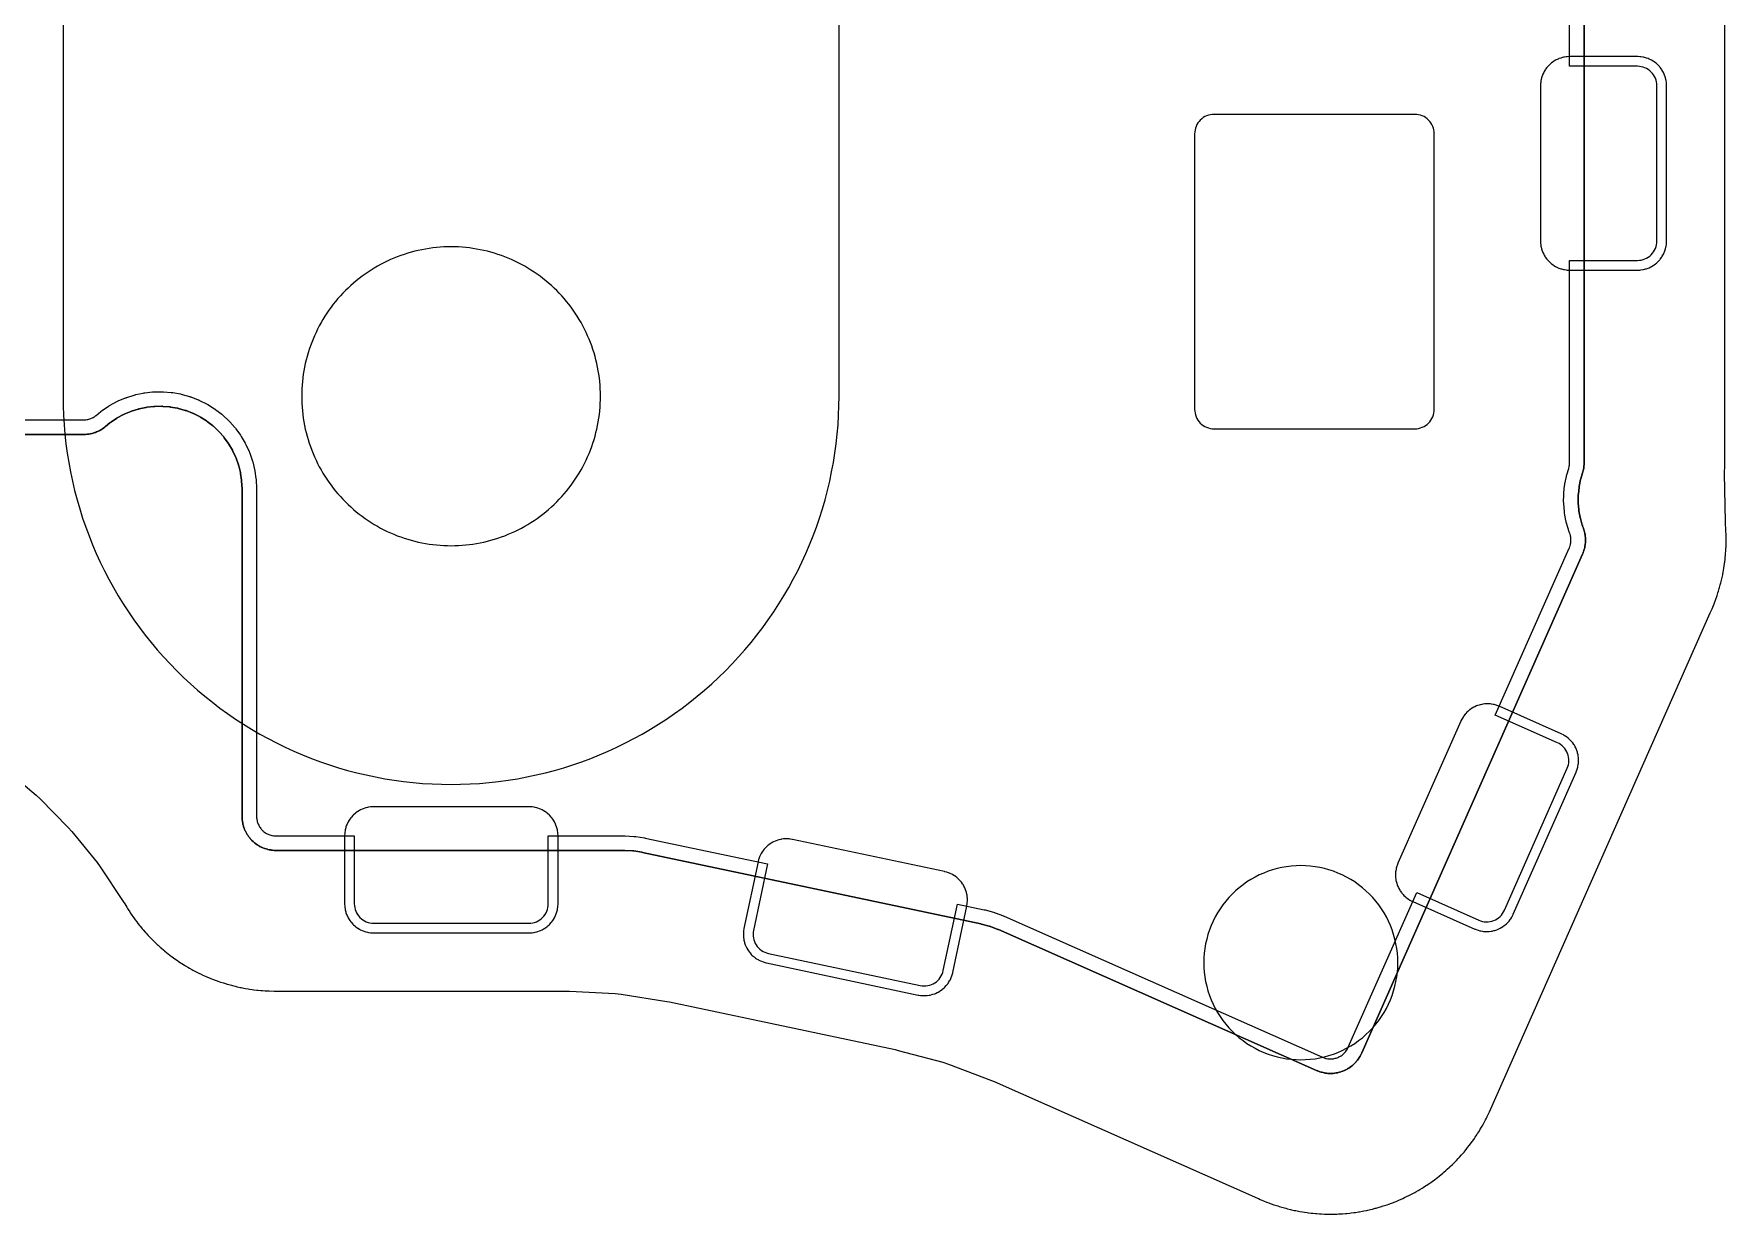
# Model space of a CAD drawing. Header units: millimetres. Extents: x 3 to 154, y -137 to -20.
# Drawn here: x 66.6 to 153.8, y -137.1 to -76.3 of the extents above; entities that cross this region are included whole.
import ezdxf

# ---------------------------------------------------------------- set-up
doc = ezdxf.new("R2010")
doc.units = ezdxf.units.MM
for name, color, linetype in [('BARE', 4, 'Continuous'), ('FEET', 7, 'Continuous'), ('FLOOR_POCKETS', 5, 'Continuous'), ('GASKET_POCKETS', 3, 'Continuous'), ('INNER_WALL', 2, 'Continuous'), ('MOUNT_ZONE', 3, 'Continuous'), ('MOUNTS', 2, 'Continuous'), ('OUTER_WALL', 1, 'Continuous'), ('PLATE', 4, 'Continuous')]:
    doc.layers.add(name, color=color, linetype=linetype)

msp = doc.modelspace()

# ---------------------------------------------------------------- linework, layer by layer
at = {"layer": 'BARE'}
for points in [[(146.488, -36.469), (146.488, -98.405), (146.487, -98.442), (146.487, -98.443), (146.486, -98.48), (146.484, -98.522), (146.478, -98.595), (146.478, -98.598), (146.469, -98.671), (146.466, -98.693), (146.453, -98.766), (146.452, -98.768), (146.436, -98.841), (146.426, -98.881), (146.416, -98.916), (146.416, -98.918), (146.406, -98.953), (146.316, -99.248), (146.313, -99.258), (146.306, -99.286), (146.304, -99.296), (146.233, -99.643), (146.231, -99.654), (146.227, -99.682), (146.225, -99.692), (146.188, -100.045), (146.187, -100.055), (146.185, -100.084), (146.185, -100.095), (146.181, -100.449), (146.181, -100.46), (146.182, -100.488), (146.183, -100.499), (146.213, -100.852), (146.214, -100.862), (146.218, -100.891), (146.22, -100.901), (146.283, -101.25), (146.285, -101.26), (146.292, -101.288), (146.294, -101.298), (146.391, -101.639), (146.394, -101.65), (146.403, -101.677), (146.406, -101.687), (146.433, -101.756), (146.446, -101.791), (146.447, -101.792), (146.459, -101.827), (146.472, -101.866), (146.493, -101.936), (146.494, -101.939), (146.512, -102.01), (146.517, -102.032), (146.531, -102.104), (146.532, -102.106), (146.543, -102.179), (146.546, -102.201), (146.553, -102.275), (146.553, -102.277), (146.557, -102.351), (146.557, -102.373), (146.557, -102.447), (146.557, -102.449), (146.554, -102.523), (146.552, -102.545), (146.545, -102.618), (146.545, -102.621), (146.534, -102.694), (146.53, -102.715), (146.516, -102.788), (146.515, -102.79), (146.498, -102.862), (146.492, -102.883), (146.47, -102.953), (146.47, -102.956), (146.445, -103.025), (146.43, -103.064), (146.416, -103.098), (146.416, -103.099), (146.401, -103.133), (135.023, -128.835), (135.007, -128.868), (135.007, -128.869), (134.991, -128.902), (134.972, -128.939), (134.938, -129.004), (134.936, -129.006), (134.899, -129.069), (134.887, -129.088), (134.846, -129.149), (134.845, -129.151), (134.801, -129.21), (134.787, -129.227), (134.741, -129.284), (134.739, -129.286), (134.69, -129.341), (134.674, -129.357), (134.622, -129.409), (134.621, -129.41), (134.566, -129.46), (134.549, -129.474), (134.493, -129.521), (134.491, -129.523), (134.431, -129.566), (134.413, -129.579), (134.352, -129.62), (134.35, -129.621), (134.287, -129.659), (134.268, -129.67), (134.203, -129.705), (134.201, -129.706), (134.134, -129.737), (134.114, -129.746), (134.046, -129.775), (134.044, -129.775), (133.975, -129.8), (133.954, -129.807), (133.883, -129.829), (133.881, -129.829), (133.809, -129.847), (133.788, -129.852), (133.716, -129.866), (133.714, -129.867), (133.641, -129.878), (133.619, -129.88), (133.546, -129.888), (133.543, -129.888), (133.47, -129.891), (133.448, -129.892), (133.374, -129.892), (133.372, -129.892), (133.298, -129.888), (133.276, -129.887), (133.203, -129.88), (133.2, -129.879), (133.127, -129.869), (133.106, -129.865), (133.034, -129.85), (133.031, -129.85), (132.96, -129.832), (132.939, -129.826), (132.868, -129.805), (132.866, -129.804), (132.796, -129.779), (132.758, -129.765), (132.724, -129.751), (132.723, -129.75), (132.689, -129.736), (116.304, -122.482), (116.292, -122.477), (116.278, -122.471), (116.275, -122.47), (115.882, -122.32), (115.871, -122.316), (115.841, -122.306), (115.83, -122.303), (115.427, -122.196), (115.414, -122.192), (115.399, -122.189), (115.397, -122.188), (97.953, -118.5), (97.94, -118.497), (97.925, -118.494), (97.922, -118.494), (97.506, -118.428), (97.495, -118.427), (97.464, -118.423), (97.452, -118.423), (97.035, -118.401), (97.022, -118.4), (97.007, -118.4), (97.004, -118.4), (79.082, -118.4), (79.045, -118.4), (79.044, -118.4), (79.007, -118.398), (78.966, -118.396), (78.892, -118.391), (78.89, -118.391), (78.817, -118.381), (78.795, -118.378), (78.723, -118.366), (78.72, -118.365), (78.648, -118.349), (78.627, -118.344), (78.556, -118.324), (78.554, -118.323), (78.484, -118.3), (78.463, -118.293), (78.394, -118.266), (78.392, -118.265), (78.325, -118.236), (78.305, -118.226), (78.239, -118.193), (78.237, -118.192), (78.173, -118.156), (78.154, -118.144), (78.092, -118.105), (78.09, -118.104), (78.03, -118.061), (78.012, -118.048), (77.954, -118.003), (77.952, -118.001), (77.896, -117.953), (77.88, -117.938), (77.827, -117.888), (77.825, -117.886), (77.774, -117.833), (77.759, -117.816), (77.711, -117.761), (77.71, -117.759), (77.664, -117.701), (77.651, -117.683), (77.609, -117.623), (77.608, -117.621), (77.568, -117.559), (77.557, -117.54), (77.521, -117.476), (77.519, -117.474), (77.486, -117.408), (77.477, -117.388), (77.447, -117.321), (77.446, -117.318), (77.42, -117.25), (77.412, -117.229), (77.389, -117.159), (77.388, -117.157), (77.369, -117.086), (77.363, -117.064), (77.347, -116.992), (77.347, -116.99), (77.334, -116.918), (77.331, -116.896), (77.322, -116.823), (77.322, -116.82), (77.316, -116.747), (77.314, -116.706), (77.313, -116.669), (77.313, -116.668), (77.312, -116.631), (77.312, -99.798), (77.312, -99.786), (77.312, -99.772), (77.312, -99.769), (77.293, -99.381), (77.293, -99.37), (77.29, -99.342), (77.288, -99.331), (77.237, -98.977), (77.235, -98.966), (77.23, -98.938), (77.227, -98.927), (77.142, -98.58), (77.139, -98.569), (77.131, -98.542), (77.128, -98.532), (77.01, -98.194), (77.006, -98.184), (76.995, -98.157), (76.991, -98.147), (76.841, -97.822), (76.836, -97.812), (76.823, -97.787), (76.817, -97.777), (76.637, -97.468), (76.631, -97.459), (76.616, -97.435), (76.609, -97.426), (76.4, -97.136), (76.394, -97.127), (76.376, -97.105), (76.369, -97.097), (76.132, -96.828), (76.125, -96.82), (76.105, -96.799), (76.097, -96.792), (75.837, -96.547), (75.829, -96.539), (75.807, -96.521), (75.798, -96.514), (75.515, -96.295), (75.506, -96.289), (75.483, -96.272), (75.474, -96.266), (75.171, -96.076), (75.161, -96.07), (75.136, -96.056), (75.127, -96.051), (74.807, -95.891), (74.797, -95.886), (74.771, -95.874), (74.761, -95.87), (74.427, -95.741), (74.417, -95.737), (74.39, -95.728), (74.379, -95.725), (74.035, -95.629), (74.024, -95.626), (73.996, -95.619), (73.986, -95.617), (73.633, -95.554), (73.623, -95.553), (73.594, -95.549), (73.583, -95.548), (73.227, -95.519), (73.216, -95.518), (73.187, -95.517), (73.176, -95.517), (72.818, -95.523), (72.808, -95.523), (72.779, -95.525), (72.768, -95.526), (72.413, -95.566), (72.402, -95.567), (72.373, -95.572), (72.363, -95.574), (72.013, -95.648), (72.002, -95.65), (71.974, -95.657), (71.964, -95.66), (71.622, -95.767), (71.612, -95.771), (71.585, -95.781), (71.575, -95.785), (71.245, -95.924), (71.236, -95.928), (71.21, -95.941), (71.2, -95.946), (70.885, -96.116), (70.876, -96.121), (70.851, -96.136), (70.842, -96.142), (70.545, -96.342), (70.536, -96.348), (70.513, -96.365), (70.505, -96.372), (70.278, -96.558), (70.25, -96.581), (70.249, -96.582), (70.219, -96.604), (70.186, -96.629), (70.126, -96.671), (70.124, -96.673), (70.062, -96.712), (70.043, -96.724), (69.979, -96.76), (69.977, -96.761), (69.911, -96.794), (69.891, -96.804), (69.824, -96.834), (69.821, -96.835), (69.753, -96.861), (69.732, -96.869), (69.662, -96.892), (69.66, -96.893), (69.588, -96.912), (69.567, -96.918), (69.495, -96.934), (69.493, -96.934), (69.42, -96.947), (69.398, -96.95), (69.325, -96.959), (69.323, -96.959), (69.249, -96.965), (69.208, -96.967), (69.171, -96.968), (69.17, -96.968), (69.133, -96.969), (55.51, -96.969)], [(65.117, -114.22), (66.696, -115.551), (66.903, -115.742), (68.35, -117.215), (68.538, -117.425), (69.84, -119.027), (70.008, -119.254), (71.193, -121.03), (71.269, -121.149), (71.371, -121.319), (71.416, -121.392), (71.445, -121.44), (71.525, -121.564), (71.556, -121.611), (71.638, -121.733), (71.684, -121.799), (71.77, -121.92), (71.807, -121.971), (71.891, -122.084), (71.949, -122.159), (72.044, -122.28), (72.079, -122.323), (72.172, -122.436), (72.224, -122.498), (72.321, -122.61), (72.364, -122.657), (72.458, -122.761), (72.523, -122.83), (72.63, -122.941), (72.668, -122.981), (72.772, -123.084), (72.83, -123.14), (72.938, -123.242), (72.985, -123.285), (73.089, -123.379), (73.16, -123.441), (73.277, -123.541), (73.32, -123.577), (73.433, -123.669), (73.496, -123.719), (73.613, -123.81), (73.664, -123.848), (73.777, -123.932), (73.854, -123.987), (73.981, -124.075), (74.026, -124.106), (74.148, -124.187), (74.216, -124.231), (74.341, -124.31), (74.396, -124.343), (74.516, -124.415), (74.599, -124.462), (74.733, -124.538), (74.781, -124.564), (74.911, -124.633), (74.982, -124.67), (75.115, -124.736), (75.172, -124.763), (75.299, -124.823), (75.386, -124.862), (75.527, -124.924), (75.578, -124.946), (75.713, -125.001), (75.788, -125.031), (75.927, -125.084), (75.986, -125.106), (76.119, -125.152), (76.208, -125.183), (76.355, -125.231), (76.407, -125.247), (76.548, -125.289), (76.625, -125.311), (76.768, -125.35), (76.83, -125.366), (76.966, -125.4), (77.058, -125.422), (77.209, -125.455), (77.263, -125.466), (77.407, -125.494), (77.486, -125.509), (77.632, -125.533), (77.695, -125.543), (77.834, -125.563), (77.928, -125.576), (78.081, -125.594), (78.136, -125.6), (78.282, -125.614), (78.362, -125.62), (78.51, -125.631), (78.604, -125.636), (78.687, -125.64), (78.704, -125.641), (78.964, -125.647), (94.032, -125.65), (94.188, -125.654), (96.552, -125.778), (96.862, -125.81), (99.2, -126.179), (99.354, -126.207), (110.985, -128.666), (111.137, -128.702), (113.426, -129.312), (113.723, -129.408), (115.936, -130.253), (116.081, -130.313), (129.66, -136.324), (129.697, -136.34), (129.794, -136.382), (129.873, -136.416), (129.956, -136.451), (130.121, -136.517), (130.23, -136.559), (130.313, -136.59), (130.36, -136.607), (130.499, -136.656), (130.554, -136.674), (130.693, -136.72), (130.77, -136.744), (130.912, -136.786), (130.973, -136.804), (131.108, -136.84), (131.2, -136.864), (131.35, -136.901), (131.403, -136.914), (131.547, -136.945), (131.625, -136.962), (131.771, -136.99), (131.833, -137.001), (131.972, -137.025), (132.066, -137.039), (132.218, -137.061), (132.273, -137.069), (132.418, -137.086), (132.498, -137.094), (132.646, -137.108), (132.709, -137.113), (132.849, -137.123), (132.944, -137.129), (133.098, -137.136), (133.153, -137.138), (133.3, -137.141), (133.38, -137.141), (133.528, -137.141), (133.592, -137.139), (133.732, -137.135), (133.827, -137.132), (133.981, -137.124), (134.036, -137.12), (134.182, -137.108), (134.262, -137.101), (134.41, -137.086), (134.473, -137.079), (134.612, -137.061), (134.706, -137.048), (134.858, -137.025), (134.913, -137.016), (135.057, -136.99), (135.136, -136.975), (135.281, -136.945), (135.344, -136.932), (135.48, -136.901), (135.573, -136.879), (135.722, -136.841), (135.775, -136.826), (135.916, -136.787), (135.994, -136.764), (136.135, -136.72), (136.196, -136.701), (136.329, -136.656), (136.418, -136.625), (136.563, -136.573), (136.615, -136.553), (136.751, -136.5), (136.826, -136.47), (136.963, -136.412), (137.021, -136.387), (137.149, -136.33), (137.235, -136.29), (137.374, -136.223), (137.424, -136.199), (137.554, -136.132), (137.626, -136.095), (137.756, -136.025), (137.812, -135.994), (137.933, -135.924), (138.015, -135.876), (138.147, -135.796), (138.194, -135.767), (138.317, -135.688), (138.385, -135.644), (138.508, -135.561), (138.56, -135.525), (138.674, -135.444), (138.751, -135.388), (138.874, -135.296), (138.918, -135.262), (139.033, -135.171), (139.096, -135.121), (139.21, -135.026), (139.259, -134.985), (139.365, -134.893), (139.435, -134.83), (139.549, -134.726), (139.59, -134.688), (139.695, -134.587), (139.753, -134.53), (139.857, -134.425), (139.901, -134.379), (139.998, -134.277), (140.062, -134.208), (140.165, -134.093), (140.201, -134.052), (140.297, -133.94), (140.348, -133.878), (140.442, -133.763), (140.481, -133.714), (140.567, -133.603), (140.624, -133.527), (140.716, -133.403), (140.748, -133.358), (140.832, -133.238), (140.877, -133.171), (140.959, -133.048), (140.993, -132.994), (141.068, -132.875), (141.117, -132.794), (141.196, -132.662), (141.224, -132.614), (141.295, -132.486), (141.334, -132.416), (141.403, -132.285), (141.446, -132.201), (141.484, -132.126), (141.491, -132.111), (141.602, -131.875), (152.989, -106.162), (153.005, -106.125), (153.048, -106.027), (153.082, -105.948), (153.116, -105.865), (153.182, -105.7), (153.224, -105.591), (153.255, -105.508), (153.273, -105.46), (153.322, -105.321), (153.34, -105.267), (153.386, -105.127), (153.41, -105.05), (153.452, -104.908), (153.47, -104.847), (153.506, -104.711), (153.53, -104.619), (153.567, -104.469), (153.58, -104.415), (153.611, -104.272), (153.628, -104.193), (153.656, -104.047), (153.667, -103.984), (153.691, -103.846), (153.705, -103.752), (153.727, -103.599), (153.735, -103.544), (153.752, -103.398), (153.76, -103.318), (153.774, -103.17), (153.779, -103.107), (153.789, -102.967), (153.794, -102.872), (153.801, -102.717), (153.803, -102.662), (153.806, -102.515), (153.807, -102.435), (153.806, -102.286), (153.805, -102.222), (153.801, -102.082), (153.797, -101.987), (153.788, -101.833), (153.773, -101.598), (153.766, -101.449), (153.725, -98.999), (153.727, -98.842), (153.732, -98.699), (153.735, -98.582), (153.736, -98.527), (153.736, -98.431), (153.737, -36.469)]]:
    msp.add_lwpolyline(points, dxfattribs=at)
at = {"layer": 'FEET'}
msp.add_lwpolyline([(136.883, -124.185), (136.877, -123.939), (136.859, -123.695), (136.829, -123.451), (136.787, -123.209), (136.734, -122.97), (136.668, -122.733), (136.591, -122.5), (136.503, -122.271), (136.403, -122.047), (136.293, -121.828), (136.172, -121.614), (136.041, -121.407), (135.899, -121.206), (135.748, -121.013), (135.588, -120.827), (135.419, -120.649), (135.241, -120.48), (135.055, -120.32), (134.862, -120.169), (134.661, -120.027), (134.454, -119.896), (134.24, -119.775), (134.021, -119.665), (133.797, -119.565), (133.568, -119.477), (133.335, -119.4), (133.098, -119.335), (132.859, -119.281), (132.617, -119.239), (132.374, -119.209), (132.129, -119.191), (131.883, -119.185), (131.638, -119.191), (131.393, -119.209), (131.15, -119.239), (130.908, -119.281), (130.669, -119.335), (130.432, -119.4), (130.199, -119.477), (129.97, -119.565), (129.746, -119.665), (129.526, -119.775), (129.313, -119.896), (129.106, -120.027), (128.905, -120.169), (128.711, -120.32), (128.526, -120.48), (128.348, -120.649), (128.179, -120.827), (128.018, -121.013), (127.867, -121.206), (127.726, -121.407), (127.595, -121.614), (127.474, -121.828), (127.363, -122.047), (127.264, -122.271), (127.176, -122.5), (127.099, -122.733), (127.033, -122.97), (126.979, -123.209), (126.938, -123.451), (126.907, -123.695), (126.889, -123.939), (126.883, -124.185), (126.889, -124.43), (126.907, -124.675), (126.938, -124.918), (126.979, -125.16), (127.033, -125.4), (127.099, -125.636), (127.176, -125.869), (127.264, -126.098), (127.363, -126.323), (127.474, -126.542), (127.595, -126.755), (127.726, -126.963), (127.867, -127.163), (128.018, -127.357), (128.179, -127.543), (128.348, -127.72), (128.526, -127.89), (128.711, -128.05), (128.905, -128.201), (129.106, -128.342), (129.313, -128.473), (129.526, -128.594), (129.746, -128.705), (129.97, -128.804), (130.199, -128.892), (130.432, -128.969), (130.669, -129.035), (130.908, -129.089), (131.15, -129.131), (131.393, -129.161), (131.638, -129.179), (131.883, -129.185), (132.129, -129.179), (132.374, -129.161), (132.617, -129.131), (132.859, -129.089), (133.098, -129.035), (133.335, -128.969), (133.568, -128.892), (133.797, -128.804), (134.021, -128.705), (134.24, -128.594), (134.454, -128.473), (134.661, -128.342), (134.862, -128.201), (135.055, -128.05), (135.241, -127.89), (135.419, -127.72), (135.588, -127.543), (135.748, -127.357), (135.899, -127.163), (136.041, -126.963), (136.172, -126.755), (136.293, -126.542), (136.403, -126.323), (136.503, -126.098), (136.591, -125.869), (136.668, -125.636), (136.734, -125.4), (136.787, -125.16), (136.829, -124.918), (136.859, -124.675), (136.877, -124.43), (136.883, -124.185)], close=True, dxfattribs=at)
at = {"layer": 'FLOOR_POCKETS'}
msp.add_lwpolyline([(127.412, -80.475), (127.314, -80.48), (127.217, -80.494), (127.122, -80.518), (127.03, -80.551), (126.941, -80.593), (126.857, -80.644), (126.778, -80.702), (126.705, -80.768), (126.639, -80.841), (126.581, -80.919), (126.531, -81.004), (126.489, -81.092), (126.456, -81.185), (126.432, -81.28), (126.417, -81.377), (126.412, -81.475), (126.412, -95.675), (126.417, -95.773), (126.432, -95.87), (126.456, -95.965), (126.489, -96.058), (126.531, -96.146), (126.581, -96.231), (126.639, -96.309), (126.705, -96.382), (126.778, -96.448), (126.857, -96.506), (126.941, -96.557), (127.03, -96.599), (127.122, -96.632), (127.217, -96.656), (127.314, -96.67), (127.412, -96.675), (137.762, -96.675), (137.861, -96.67), (137.958, -96.656), (138.053, -96.632), (138.145, -96.599), (138.234, -96.557), (138.318, -96.506), (138.397, -96.448), (138.47, -96.382), (138.536, -96.309), (138.594, -96.231), (138.644, -96.146), (138.686, -96.058), (138.719, -95.965), (138.743, -95.87), (138.758, -95.773), (138.762, -95.675), (138.762, -81.475), (138.758, -81.377), (138.743, -81.28), (138.719, -81.185), (138.686, -81.092), (138.644, -81.004), (138.594, -80.919), (138.536, -80.841), (138.47, -80.768), (138.397, -80.702), (138.318, -80.644), (138.234, -80.593), (138.145, -80.551), (138.053, -80.518), (137.958, -80.494), (137.861, -80.48), (137.762, -80.475), (127.412, -80.475)], close=True, dxfattribs=at)
at = {"layer": 'GASKET_POCKETS'}
for points in [[(150.738, -79), (150.737, -78.975), (150.732, -78.877), (150.727, -78.829), (150.713, -78.732), (150.703, -78.683), (150.679, -78.588), (150.665, -78.541), (150.632, -78.449), (150.613, -78.404), (150.571, -78.315), (150.548, -78.272), (150.498, -78.187), (150.471, -78.147), (150.412, -78.068), (150.381, -78.03), (150.315, -77.957), (150.28, -77.922), (150.208, -77.857), (150.17, -77.825), (150.091, -77.767), (150.05, -77.74), (149.966, -77.689), (149.923, -77.666), (149.834, -77.624), (149.789, -77.605), (149.696, -77.572), (149.649, -77.558), (149.554, -77.534), (149.506, -77.525), (149.409, -77.51), (149.36, -77.505), (149.262, -77.501), (149.238, -77.5), (145.738, -77.5), (145.713, -77.501), (145.615, -77.505), (145.566, -77.51), (145.469, -77.525), (145.421, -77.534), (145.326, -77.558), (145.279, -77.572), (145.186, -77.605), (145.141, -77.624), (145.052, -77.666), (145.009, -77.689), (144.925, -77.74), (144.884, -77.767), (144.805, -77.825), (144.767, -77.857), (144.695, -77.922), (144.66, -77.957), (144.594, -78.03), (144.563, -78.068), (144.504, -78.147), (144.477, -78.187), (144.427, -78.272), (144.404, -78.315), (144.362, -78.404), (144.343, -78.449), (144.31, -78.541), (144.296, -78.588), (144.272, -78.683), (144.262, -78.732), (144.248, -78.829), (144.243, -78.877), (144.238, -78.975), (144.238, -79), (144.238, -87), (144.238, -87.025), (144.243, -87.123), (144.248, -87.171), (144.262, -87.268), (144.272, -87.317), (144.296, -87.412), (144.31, -87.459), (144.343, -87.551), (144.362, -87.596), (144.404, -87.685), (144.427, -87.728), (144.477, -87.813), (144.504, -87.853), (144.563, -87.932), (144.594, -87.97), (144.66, -88.043), (144.695, -88.078), (144.767, -88.143), (144.805, -88.175), (144.884, -88.233), (144.925, -88.26), (145.009, -88.311), (145.052, -88.334), (145.141, -88.376), (145.186, -88.395), (145.279, -88.428), (145.326, -88.442), (145.421, -88.466), (145.469, -88.475), (145.566, -88.49), (145.615, -88.495), (145.713, -88.499), (145.738, -88.5), (149.238, -88.5), (149.262, -88.499), (149.36, -88.495), (149.409, -88.49), (149.506, -88.475), (149.554, -88.466), (149.649, -88.442), (149.696, -88.428), (149.789, -88.395), (149.834, -88.376), (149.923, -88.334), (149.966, -88.311), (150.05, -88.26), (150.091, -88.233), (150.17, -88.175), (150.208, -88.143), (150.28, -88.078), (150.315, -88.043), (150.381, -87.97), (150.412, -87.932), (150.471, -87.853), (150.498, -87.813), (150.548, -87.728), (150.571, -87.685), (150.613, -87.596), (150.632, -87.551), (150.665, -87.459), (150.679, -87.412), (150.703, -87.317), (150.713, -87.268), (150.727, -87.171), (150.732, -87.123), (150.737, -87.025), (150.738, -87), (150.738, -79)], [(146.074, -114.372), (146.083, -114.349), (146.118, -114.257), (146.134, -114.211), (146.16, -114.116), (146.17, -114.068), (146.187, -113.972), (146.193, -113.923), (146.2, -113.825), (146.202, -113.776), (146.199, -113.678), (146.195, -113.629), (146.183, -113.532), (146.175, -113.483), (146.153, -113.388), (146.14, -113.34), (146.109, -113.247), (146.092, -113.201), (146.052, -113.112), (146.03, -113.068), (145.982, -112.982), (145.955, -112.941), (145.899, -112.861), (145.868, -112.822), (145.804, -112.748), (145.771, -112.712), (145.699, -112.645), (145.662, -112.613), (145.585, -112.552), (145.545, -112.524), (145.462, -112.472), (145.419, -112.447), (145.331, -112.403), (145.309, -112.393), (142.109, -110.976), (142.086, -110.967), (141.995, -110.931), (141.948, -110.916), (141.853, -110.89), (141.805, -110.879), (141.709, -110.862), (141.66, -110.856), (141.562, -110.849), (141.513, -110.848), (141.415, -110.85), (141.366, -110.854), (141.269, -110.866), (141.22, -110.875), (141.125, -110.896), (141.077, -110.909), (140.984, -110.94), (140.938, -110.958), (140.849, -110.998), (140.805, -111.02), (140.72, -111.068), (140.678, -111.094), (140.598, -111.151), (140.559, -111.181), (140.485, -111.245), (140.449, -111.279), (140.382, -111.35), (140.35, -111.387), (140.289, -111.465), (140.261, -111.505), (140.209, -111.588), (140.185, -111.63), (140.14, -111.718), (140.13, -111.74), (136.891, -119.056), (136.882, -119.078), (136.847, -119.17), (136.831, -119.216), (136.805, -119.311), (136.795, -119.359), (136.778, -119.456), (136.772, -119.504), (136.765, -119.602), (136.763, -119.651), (136.766, -119.749), (136.77, -119.798), (136.782, -119.896), (136.79, -119.944), (136.812, -120.04), (136.825, -120.087), (136.855, -120.18), (136.873, -120.226), (136.913, -120.316), (136.935, -120.359), (136.983, -120.445), (137.01, -120.486), (137.066, -120.566), (137.096, -120.605), (137.161, -120.679), (137.194, -120.715), (137.266, -120.783), (137.303, -120.815), (137.38, -120.875), (137.42, -120.903), (137.503, -120.956), (137.546, -120.98), (137.634, -121.024), (137.656, -121.034), (140.856, -122.451), (140.879, -122.461), (140.97, -122.496), (141.017, -122.511), (141.112, -122.537), (141.159, -122.548), (141.256, -122.565), (141.305, -122.571), (141.403, -122.578), (141.452, -122.579), (141.55, -122.577), (141.599, -122.573), (141.696, -122.561), (141.745, -122.553), (141.84, -122.531), (141.888, -122.518), (141.981, -122.487), (142.027, -122.469), (142.116, -122.43), (142.16, -122.408), (142.245, -122.359), (142.287, -122.333), (142.367, -122.276), (142.406, -122.246), (142.48, -122.182), (142.516, -122.148), (142.583, -122.077), (142.615, -122.04), (142.676, -121.962), (142.704, -121.922), (142.756, -121.839), (142.78, -121.797), (142.824, -121.709), (142.835, -121.687), (146.074, -114.372)], [(92.1, -122.65), (92.125, -122.649), (92.223, -122.645), (92.271, -122.64), (92.368, -122.625), (92.417, -122.616), (92.512, -122.592), (92.559, -122.578), (92.651, -122.545), (92.696, -122.526), (92.785, -122.484), (92.828, -122.461), (92.913, -122.41), (92.953, -122.383), (93.032, -122.325), (93.07, -122.293), (93.143, -122.228), (93.178, -122.193), (93.243, -122.12), (93.275, -122.082), (93.333, -122.003), (93.36, -121.963), (93.411, -121.878), (93.434, -121.835), (93.476, -121.746), (93.495, -121.701), (93.528, -121.609), (93.542, -121.562), (93.566, -121.467), (93.575, -121.418), (93.59, -121.321), (93.595, -121.273), (93.599, -121.175), (93.6, -121.15), (93.6, -117.65), (93.599, -117.625), (93.595, -117.527), (93.59, -117.479), (93.575, -117.382), (93.566, -117.333), (93.542, -117.238), (93.528, -117.191), (93.495, -117.099), (93.476, -117.054), (93.434, -116.965), (93.411, -116.922), (93.36, -116.837), (93.333, -116.797), (93.275, -116.718), (93.243, -116.68), (93.178, -116.607), (93.143, -116.572), (93.07, -116.507), (93.032, -116.475), (92.953, -116.417), (92.913, -116.39), (92.828, -116.339), (92.785, -116.316), (92.696, -116.274), (92.651, -116.255), (92.559, -116.222), (92.512, -116.208), (92.417, -116.184), (92.368, -116.175), (92.271, -116.16), (92.223, -116.155), (92.125, -116.151), (92.1, -116.15), (84.1, -116.15), (84.075, -116.151), (83.977, -116.155), (83.929, -116.16), (83.832, -116.175), (83.783, -116.184), (83.688, -116.208), (83.641, -116.222), (83.549, -116.255), (83.504, -116.274), (83.415, -116.316), (83.372, -116.339), (83.287, -116.39), (83.247, -116.417), (83.168, -116.475), (83.13, -116.507), (83.057, -116.572), (83.022, -116.607), (82.957, -116.68), (82.925, -116.718), (82.867, -116.797), (82.84, -116.837), (82.789, -116.922), (82.766, -116.965), (82.724, -117.054), (82.705, -117.099), (82.672, -117.191), (82.658, -117.238), (82.634, -117.333), (82.625, -117.382), (82.61, -117.479), (82.605, -117.527), (82.601, -117.625), (82.6, -117.65), (82.6, -121.15), (82.601, -121.175), (82.605, -121.273), (82.61, -121.321), (82.625, -121.418), (82.634, -121.467), (82.658, -121.562), (82.672, -121.609), (82.705, -121.701), (82.724, -121.746), (82.766, -121.835), (82.789, -121.878), (82.84, -121.963), (82.867, -122.003), (82.925, -122.082), (82.957, -122.12), (83.022, -122.193), (83.057, -122.228), (83.13, -122.293), (83.168, -122.325), (83.247, -122.383), (83.287, -122.41), (83.372, -122.461), (83.415, -122.484), (83.504, -122.526), (83.549, -122.545), (83.641, -122.578), (83.688, -122.592), (83.783, -122.616), (83.832, -122.625), (83.929, -122.64), (83.977, -122.645), (84.075, -122.649), (84.1, -122.65), (92.1, -122.65)], [(112.169, -125.85), (112.193, -125.854), (112.29, -125.87), (112.338, -125.875), (112.436, -125.881), (112.485, -125.882), (112.584, -125.878), (112.632, -125.874), (112.73, -125.861), (112.778, -125.852), (112.873, -125.829), (112.92, -125.815), (113.013, -125.783), (113.059, -125.765), (113.148, -125.724), (113.192, -125.702), (113.276, -125.652), (113.317, -125.625), (113.397, -125.568), (113.435, -125.537), (113.509, -125.472), (113.544, -125.438), (113.611, -125.366), (113.642, -125.328), (113.702, -125.25), (113.729, -125.21), (113.781, -125.126), (113.805, -125.083), (113.848, -124.995), (113.867, -124.95), (113.901, -124.858), (113.916, -124.811), (113.941, -124.716), (113.947, -124.692), (114.671, -121.268), (114.675, -121.244), (114.691, -121.147), (114.696, -121.098), (114.702, -121), (114.703, -120.951), (114.699, -120.853), (114.695, -120.804), (114.682, -120.707), (114.673, -120.659), (114.65, -120.563), (114.636, -120.516), (114.604, -120.424), (114.586, -120.378), (114.545, -120.289), (114.523, -120.245), (114.473, -120.16), (114.446, -120.119), (114.389, -120.04), (114.358, -120.002), (114.293, -119.928), (114.259, -119.893), (114.187, -119.826), (114.149, -119.795), (114.071, -119.735), (114.031, -119.707), (113.947, -119.656), (113.904, -119.632), (113.816, -119.589), (113.771, -119.57), (113.679, -119.536), (113.632, -119.521), (113.537, -119.496), (113.513, -119.49), (105.687, -117.835), (105.662, -117.831), (105.565, -117.815), (105.517, -117.81), (105.419, -117.804), (105.37, -117.803), (105.272, -117.807), (105.223, -117.811), (105.126, -117.824), (105.077, -117.833), (104.982, -117.856), (104.935, -117.87), (104.842, -117.902), (104.796, -117.92), (104.707, -117.961), (104.664, -117.983), (104.579, -118.033), (104.538, -118.06), (104.458, -118.117), (104.42, -118.148), (104.346, -118.213), (104.311, -118.247), (104.244, -118.319), (104.213, -118.356), (104.153, -118.435), (104.126, -118.475), (104.074, -118.559), (104.051, -118.602), (104.008, -118.69), (103.988, -118.735), (103.954, -118.827), (103.939, -118.874), (103.914, -118.969), (103.909, -118.992), (103.185, -122.417), (103.18, -122.441), (103.164, -122.538), (103.159, -122.587), (103.153, -122.684), (103.152, -122.734), (103.156, -122.832), (103.16, -122.88), (103.174, -122.978), (103.183, -123.026), (103.205, -123.121), (103.219, -123.169), (103.251, -123.261), (103.269, -123.307), (103.31, -123.396), (103.333, -123.44), (103.382, -123.524), (103.409, -123.566), (103.466, -123.645), (103.497, -123.683), (103.562, -123.757), (103.596, -123.792), (103.668, -123.859), (103.706, -123.89), (103.784, -123.95), (103.824, -123.978), (103.908, -124.029), (103.951, -124.053), (104.039, -124.096), (104.084, -124.115), (104.176, -124.149), (104.223, -124.164), (104.318, -124.189), (104.342, -124.195), (112.169, -125.85)]]:
    msp.add_lwpolyline(points, close=True, dxfattribs=at)
at = {"layer": 'INNER_WALL'}
msp.add_lwpolyline([(55.51, -96.969), (69.133, -96.969), (69.17, -96.968), (69.171, -96.968), (69.208, -96.967), (69.249, -96.965), (69.323, -96.959), (69.325, -96.959), (69.398, -96.95), (69.42, -96.947), (69.493, -96.934), (69.495, -96.934), (69.567, -96.918), (69.588, -96.912), (69.66, -96.893), (69.662, -96.892), (69.732, -96.869), (69.753, -96.861), (69.821, -96.835), (69.824, -96.834), (69.891, -96.804), (69.911, -96.794), (69.977, -96.761), (69.979, -96.76), (70.043, -96.724), (70.062, -96.712), (70.124, -96.673), (70.126, -96.671), (70.186, -96.629), (70.219, -96.604), (70.249, -96.582), (70.25, -96.581), (70.278, -96.558), (70.505, -96.372), (70.513, -96.365), (70.536, -96.348), (70.545, -96.342), (70.842, -96.142), (70.851, -96.136), (70.876, -96.121), (70.885, -96.116), (71.2, -95.946), (71.21, -95.941), (71.236, -95.928), (71.245, -95.924), (71.575, -95.785), (71.585, -95.781), (71.612, -95.771), (71.622, -95.767), (71.964, -95.66), (71.974, -95.657), (72.002, -95.65), (72.013, -95.648), (72.363, -95.574), (72.373, -95.572), (72.402, -95.567), (72.413, -95.566), (72.768, -95.526), (72.779, -95.525), (72.808, -95.523), (72.818, -95.523), (73.176, -95.517), (73.187, -95.517), (73.216, -95.518), (73.227, -95.519), (73.583, -95.548), (73.594, -95.549), (73.623, -95.553), (73.633, -95.554), (73.986, -95.617), (73.996, -95.619), (74.024, -95.626), (74.035, -95.629), (74.379, -95.725), (74.39, -95.728), (74.417, -95.737), (74.427, -95.741), (74.761, -95.87), (74.771, -95.874), (74.797, -95.886), (74.807, -95.891), (75.127, -96.051), (75.136, -96.056), (75.161, -96.07), (75.171, -96.076), (75.474, -96.266), (75.483, -96.272), (75.506, -96.289), (75.515, -96.295), (75.798, -96.514), (75.807, -96.521), (75.829, -96.539), (75.837, -96.547), (76.097, -96.792), (76.105, -96.799), (76.125, -96.82), (76.132, -96.828), (76.369, -97.097), (76.376, -97.105), (76.394, -97.127), (76.4, -97.136), (76.609, -97.426), (76.616, -97.435), (76.631, -97.459), (76.637, -97.468), (76.817, -97.777), (76.823, -97.787), (76.836, -97.812), (76.841, -97.822), (76.991, -98.147), (76.995, -98.157), (77.006, -98.184), (77.01, -98.194), (77.128, -98.532), (77.131, -98.542), (77.139, -98.569), (77.142, -98.58), (77.227, -98.927), (77.23, -98.938), (77.235, -98.966), (77.237, -98.977), (77.288, -99.331), (77.29, -99.342), (77.293, -99.37), (77.293, -99.381), (77.312, -99.769), (77.312, -99.772), (77.312, -99.786), (77.312, -99.798), (77.312, -116.631), (77.313, -116.668), (77.313, -116.669), (77.314, -116.706), (77.316, -116.747), (77.322, -116.82), (77.322, -116.823), (77.331, -116.896), (77.334, -116.918), (77.347, -116.99), (77.347, -116.992), (77.363, -117.064), (77.369, -117.086), (77.388, -117.157), (77.389, -117.159), (77.412, -117.229), (77.42, -117.25), (77.446, -117.318), (77.447, -117.321), (77.477, -117.388), (77.486, -117.408), (77.519, -117.474), (77.521, -117.476), (77.557, -117.54), (77.568, -117.559), (77.608, -117.621), (77.609, -117.623), (77.651, -117.683), (77.664, -117.701), (77.71, -117.759), (77.711, -117.761), (77.759, -117.816), (77.774, -117.833), (77.825, -117.886), (77.827, -117.888), (77.88, -117.938), (77.896, -117.953), (77.952, -118.001), (77.954, -118.003), (78.012, -118.048), (78.03, -118.061), (78.09, -118.104), (78.092, -118.105), (78.154, -118.144), (78.173, -118.156), (78.237, -118.192), (78.239, -118.193), (78.305, -118.226), (78.325, -118.236), (78.392, -118.265), (78.394, -118.266), (78.463, -118.293), (78.484, -118.3), (78.554, -118.323), (78.556, -118.324), (78.627, -118.344), (78.648, -118.349), (78.72, -118.365), (78.723, -118.366), (78.795, -118.378), (78.817, -118.381), (78.89, -118.391), (78.892, -118.391), (78.966, -118.396), (79.007, -118.398), (79.044, -118.4), (79.045, -118.4), (79.082, -118.4), (97.004, -118.4), (97.007, -118.4), (97.022, -118.4), (97.035, -118.401), (97.452, -118.423), (97.464, -118.423), (97.495, -118.427), (97.506, -118.428), (97.922, -118.494), (97.925, -118.494), (97.94, -118.497), (97.953, -118.5), (115.397, -122.188), (115.399, -122.189), (115.414, -122.192), (115.427, -122.196), (115.83, -122.303), (115.841, -122.306), (115.871, -122.316), (115.882, -122.32), (116.275, -122.47), (116.278, -122.471), (116.292, -122.477), (116.304, -122.482), (132.689, -129.736), (132.723, -129.75), (132.724, -129.751), (132.758, -129.765), (132.796, -129.779), (132.866, -129.804), (132.868, -129.805), (132.939, -129.826), (132.96, -129.832), (133.031, -129.85), (133.034, -129.85), (133.106, -129.865), (133.127, -129.869), (133.2, -129.879), (133.203, -129.88), (133.276, -129.887), (133.298, -129.888), (133.372, -129.892), (133.374, -129.892), (133.448, -129.892), (133.47, -129.891), (133.543, -129.888), (133.546, -129.888), (133.619, -129.88), (133.641, -129.878), (133.714, -129.867), (133.716, -129.866), (133.788, -129.852), (133.809, -129.847), (133.881, -129.829), (133.883, -129.829), (133.954, -129.807), (133.975, -129.8), (134.044, -129.775), (134.046, -129.775), (134.114, -129.746), (134.134, -129.737), (134.201, -129.706), (134.203, -129.705), (134.268, -129.67), (134.287, -129.659), (134.35, -129.621), (134.352, -129.62), (134.413, -129.579), (134.431, -129.566), (134.491, -129.523), (134.493, -129.521), (134.549, -129.474), (134.566, -129.46), (134.621, -129.41), (134.622, -129.409), (134.674, -129.357), (134.69, -129.341), (134.739, -129.286), (134.741, -129.284), (134.787, -129.227), (134.801, -129.21), (134.845, -129.151), (134.846, -129.149), (134.887, -129.088), (134.899, -129.069), (134.936, -129.006), (134.938, -129.004), (134.972, -128.939), (134.991, -128.902), (135.007, -128.869), (135.007, -128.868), (135.023, -128.835), (146.401, -103.133), (146.416, -103.099), (146.416, -103.098), (146.43, -103.064), (146.445, -103.025), (146.47, -102.956), (146.47, -102.953), (146.492, -102.883), (146.498, -102.862), (146.515, -102.79), (146.516, -102.788), (146.53, -102.715), (146.534, -102.694), (146.545, -102.621), (146.545, -102.618), (146.552, -102.545), (146.554, -102.523), (146.557, -102.449), (146.557, -102.447), (146.557, -102.373), (146.557, -102.351), (146.553, -102.277), (146.553, -102.275), (146.546, -102.201), (146.543, -102.179), (146.532, -102.106), (146.531, -102.104), (146.517, -102.032), (146.512, -102.01), (146.494, -101.939), (146.493, -101.936), (146.472, -101.866), (146.459, -101.827), (146.447, -101.792), (146.446, -101.791), (146.433, -101.756), (146.406, -101.687), (146.403, -101.677), (146.394, -101.65), (146.391, -101.639), (146.294, -101.298), (146.292, -101.288), (146.285, -101.26), (146.283, -101.25), (146.22, -100.901), (146.218, -100.891), (146.214, -100.862), (146.213, -100.852), (146.183, -100.499), (146.182, -100.488), (146.181, -100.46), (146.181, -100.449), (146.185, -100.095), (146.185, -100.084), (146.187, -100.055), (146.188, -100.045), (146.225, -99.692), (146.227, -99.682), (146.231, -99.654), (146.233, -99.643), (146.304, -99.296), (146.306, -99.286), (146.313, -99.258), (146.316, -99.248), (146.406, -98.953), (146.416, -98.918), (146.416, -98.916), (146.426, -98.881), (146.436, -98.841), (146.452, -98.768), (146.453, -98.766), (146.466, -98.693), (146.469, -98.671), (146.478, -98.598), (146.478, -98.595), (146.484, -98.522), (146.486, -98.48), (146.487, -98.443), (146.487, -98.442), (146.488, -98.405), (146.488, -36.469)], dxfattribs=at)
at = {"layer": 'MOUNT_ZONE'}
msp.add_lwpolyline([(68.088, -56.428), (68.088, -95), (68.094, -95.491), (68.112, -95.981), (68.142, -96.471), (68.184, -96.96), (68.238, -97.448), (68.304, -97.935), (68.382, -98.419), (68.472, -98.902), (68.573, -99.382), (68.687, -99.86), (68.812, -100.334), (68.949, -100.806), (69.097, -101.274), (69.257, -101.738), (69.428, -102.198), (69.61, -102.654), (69.803, -103.105), (70.008, -103.551), (70.223, -103.992), (70.449, -104.428), (70.686, -104.858), (70.933, -105.282), (71.19, -105.7), (71.458, -106.111), (71.736, -106.516), (72.023, -106.914), (72.321, -107.305), (72.627, -107.688), (72.943, -108.063), (73.268, -108.431), (73.603, -108.791), (73.945, -109.142), (74.297, -109.485), (74.656, -109.819), (75.024, -110.144), (75.4, -110.46), (75.783, -110.767), (76.174, -111.064), (76.571, -111.352), (76.976, -111.629), (77.388, -111.897), (77.805, -112.155), (78.23, -112.402), (78.66, -112.638), (79.095, -112.864), (79.536, -113.08), (79.983, -113.284), (80.434, -113.478), (80.89, -113.66), (81.35, -113.831), (81.814, -113.991), (82.282, -114.139), (82.753, -114.276), (83.228, -114.401), (83.705, -114.514), (84.186, -114.616), (84.668, -114.706), (85.153, -114.784), (85.639, -114.85), (86.127, -114.904), (86.616, -114.946), (87.106, -114.976), (87.597, -114.994), (88.088, -115), (88.578, -114.994), (89.069, -114.976), (89.559, -114.946), (90.048, -114.904), (90.536, -114.85), (91.022, -114.784), (91.507, -114.706), (91.989, -114.616), (92.47, -114.514), (92.947, -114.401), (93.422, -114.276), (93.893, -114.139), (94.361, -113.991), (94.825, -113.831), (95.285, -113.66), (95.741, -113.478), (96.192, -113.284), (96.639, -113.08), (97.08, -112.864), (97.515, -112.638), (97.945, -112.402), (98.37, -112.155), (98.787, -111.897), (99.199, -111.629), (99.604, -111.352), (100.001, -111.064), (100.392, -110.767), (100.775, -110.46), (101.151, -110.144), (101.519, -109.819), (101.878, -109.485), (102.23, -109.142), (102.572, -108.791), (102.907, -108.431), (103.232, -108.063), (103.548, -107.688), (103.854, -107.305), (104.152, -106.914), (104.439, -106.516), (104.717, -106.111), (104.985, -105.7), (105.242, -105.282), (105.489, -104.858), (105.726, -104.428), (105.952, -103.992), (106.167, -103.551), (106.372, -103.105), (106.565, -102.654), (106.747, -102.198), (106.918, -101.738), (107.078, -101.274), (107.226, -100.806), (107.363, -100.334), (107.488, -99.86), (107.602, -99.382), (107.703, -98.902), (107.793, -98.419), (107.871, -97.935), (107.937, -97.448), (107.991, -96.96), (108.033, -96.471), (108.063, -95.981), (108.081, -95.491), (108.088, -95), (108.088, -56.428)], dxfattribs=at)
at = {"layer": 'MOUNTS'}
msp.add_lwpolyline([(95.788, -95), (95.785, -94.811), (95.778, -94.622), (95.767, -94.434), (95.75, -94.245), (95.73, -94.057), (95.704, -93.87), (95.674, -93.684), (95.64, -93.498), (95.6, -93.313), (95.557, -93.129), (95.509, -92.946), (95.456, -92.765), (95.399, -92.585), (95.337, -92.406), (95.272, -92.229), (95.201, -92.053), (95.127, -91.88), (95.048, -91.708), (94.965, -91.538), (94.878, -91.37), (94.787, -91.205), (94.692, -91.041), (94.593, -90.881), (94.49, -90.722), (94.383, -90.566), (94.272, -90.413), (94.158, -90.263), (94.04, -90.115), (93.918, -89.971), (93.793, -89.829), (93.664, -89.691), (93.532, -89.555), (93.397, -89.423), (93.259, -89.295), (93.117, -89.169), (92.972, -89.048), (92.825, -88.93), (92.674, -88.815), (92.521, -88.705), (92.365, -88.598), (92.207, -88.495), (92.046, -88.395), (91.883, -88.3), (91.717, -88.209), (91.55, -88.122), (91.38, -88.039), (91.208, -87.961), (91.034, -87.886), (90.859, -87.816), (90.682, -87.75), (90.503, -87.689), (90.323, -87.632), (90.141, -87.579), (89.958, -87.531), (89.775, -87.487), (89.59, -87.448), (89.404, -87.413), (89.217, -87.383), (89.03, -87.358), (88.842, -87.337), (88.654, -87.321), (88.465, -87.309), (88.276, -87.302), (88.088, -87.3), (87.899, -87.302), (87.71, -87.309), (87.521, -87.321), (87.333, -87.337), (87.145, -87.358), (86.958, -87.383), (86.771, -87.413), (86.585, -87.448), (86.4, -87.487), (86.217, -87.531), (86.034, -87.579), (85.852, -87.632), (85.672, -87.689), (85.493, -87.75), (85.316, -87.816), (85.141, -87.886), (84.967, -87.961), (84.795, -88.039), (84.625, -88.122), (84.458, -88.209), (84.292, -88.3), (84.129, -88.395), (83.968, -88.495), (83.81, -88.598), (83.654, -88.705), (83.501, -88.815), (83.35, -88.93), (83.203, -89.048), (83.058, -89.169), (82.916, -89.295), (82.778, -89.423), (82.643, -89.555), (82.511, -89.691), (82.382, -89.829), (82.257, -89.971), (82.135, -90.115), (82.017, -90.263), (81.903, -90.413), (81.792, -90.566), (81.685, -90.722), (81.582, -90.881), (81.483, -91.041), (81.388, -91.205), (81.297, -91.37), (81.21, -91.538), (81.127, -91.708), (81.048, -91.88), (80.974, -92.053), (80.903, -92.229), (80.838, -92.406), (80.776, -92.585), (80.719, -92.765), (80.666, -92.946), (80.618, -93.129), (80.575, -93.313), (80.535, -93.498), (80.501, -93.684), (80.471, -93.87), (80.445, -94.057), (80.425, -94.245), (80.408, -94.434), (80.397, -94.622), (80.39, -94.811), (80.388, -95), (80.39, -95.189), (80.397, -95.378), (80.408, -95.566), (80.425, -95.755), (80.445, -95.943), (80.471, -96.13), (80.501, -96.316), (80.535, -96.502), (80.575, -96.687), (80.618, -96.871), (80.666, -97.054), (80.719, -97.235), (80.776, -97.415), (80.838, -97.594), (80.903, -97.771), (80.974, -97.947), (81.048, -98.12), (81.127, -98.292), (81.21, -98.462), (81.297, -98.63), (81.388, -98.795), (81.483, -98.959), (81.582, -99.119), (81.685, -99.278), (81.792, -99.434), (81.903, -99.587), (82.017, -99.737), (82.135, -99.885), (82.257, -100.029), (82.382, -100.171), (82.511, -100.309), (82.643, -100.445), (82.778, -100.577), (82.916, -100.705), (83.058, -100.831), (83.203, -100.952), (83.35, -101.07), (83.501, -101.185), (83.654, -101.295), (83.81, -101.402), (83.968, -101.505), (84.129, -101.605), (84.292, -101.7), (84.458, -101.791), (84.625, -101.878), (84.795, -101.961), (84.967, -102.039), (85.141, -102.114), (85.316, -102.184), (85.493, -102.25), (85.672, -102.311), (85.852, -102.368), (86.034, -102.421), (86.217, -102.469), (86.4, -102.513), (86.585, -102.552), (86.771, -102.587), (86.958, -102.617), (87.145, -102.642), (87.333, -102.663), (87.521, -102.679), (87.71, -102.691), (87.899, -102.698), (88.088, -102.7), (88.276, -102.698), (88.465, -102.691), (88.654, -102.679), (88.842, -102.663), (89.03, -102.642), (89.217, -102.617), (89.404, -102.587), (89.59, -102.552), (89.775, -102.513), (89.958, -102.469), (90.141, -102.421), (90.323, -102.368), (90.503, -102.311), (90.682, -102.25), (90.859, -102.184), (91.034, -102.114), (91.208, -102.039), (91.38, -101.961), (91.55, -101.878), (91.717, -101.791), (91.883, -101.7), (92.046, -101.605), (92.207, -101.505), (92.365, -101.402), (92.521, -101.295), (92.674, -101.185), (92.825, -101.07), (92.972, -100.952), (93.117, -100.831), (93.259, -100.705), (93.397, -100.577), (93.532, -100.445), (93.664, -100.309), (93.793, -100.171), (93.918, -100.029), (94.04, -99.885), (94.158, -99.737), (94.272, -99.587), (94.383, -99.434), (94.49, -99.278), (94.593, -99.119), (94.692, -98.959), (94.787, -98.795), (94.878, -98.63), (94.965, -98.462), (95.048, -98.292), (95.127, -98.12), (95.201, -97.947), (95.272, -97.771), (95.337, -97.594), (95.399, -97.415), (95.456, -97.235), (95.509, -97.054), (95.557, -96.871), (95.6, -96.687), (95.64, -96.502), (95.674, -96.316), (95.704, -96.13), (95.73, -95.943), (95.75, -95.755), (95.767, -95.566), (95.778, -95.378), (95.785, -95.189), (95.788, -95)], close=True, dxfattribs=at)
at = {"layer": 'OUTER_WALL'}
msp.add_lwpolyline([(65.117, -114.22), (66.696, -115.551), (66.903, -115.742), (68.35, -117.215), (68.538, -117.425), (69.84, -119.027), (70.008, -119.254), (71.193, -121.03), (71.269, -121.149), (71.371, -121.319), (71.416, -121.392), (71.445, -121.44), (71.525, -121.564), (71.556, -121.611), (71.638, -121.733), (71.684, -121.799), (71.77, -121.92), (71.807, -121.971), (71.891, -122.084), (71.949, -122.159), (72.044, -122.28), (72.079, -122.323), (72.172, -122.436), (72.224, -122.498), (72.321, -122.61), (72.364, -122.657), (72.458, -122.761), (72.523, -122.83), (72.63, -122.941), (72.668, -122.981), (72.772, -123.084), (72.83, -123.14), (72.938, -123.242), (72.985, -123.285), (73.089, -123.379), (73.16, -123.441), (73.277, -123.541), (73.32, -123.577), (73.433, -123.669), (73.496, -123.719), (73.613, -123.81), (73.664, -123.848), (73.777, -123.932), (73.854, -123.987), (73.981, -124.075), (74.026, -124.106), (74.148, -124.187), (74.216, -124.231), (74.341, -124.31), (74.396, -124.343), (74.516, -124.415), (74.599, -124.462), (74.733, -124.538), (74.781, -124.564), (74.911, -124.633), (74.982, -124.67), (75.115, -124.736), (75.172, -124.763), (75.299, -124.823), (75.386, -124.862), (75.527, -124.924), (75.578, -124.946), (75.713, -125.001), (75.788, -125.031), (75.927, -125.084), (75.986, -125.106), (76.119, -125.152), (76.208, -125.183), (76.355, -125.231), (76.407, -125.247), (76.548, -125.289), (76.625, -125.311), (76.768, -125.35), (76.83, -125.366), (76.966, -125.4), (77.058, -125.422), (77.209, -125.455), (77.263, -125.466), (77.407, -125.494), (77.486, -125.509), (77.632, -125.533), (77.695, -125.543), (77.834, -125.563), (77.928, -125.576), (78.081, -125.594), (78.136, -125.6), (78.282, -125.614), (78.362, -125.62), (78.51, -125.631), (78.604, -125.636), (78.687, -125.64), (78.704, -125.641), (78.964, -125.647), (94.032, -125.65), (94.188, -125.654), (96.552, -125.778), (96.862, -125.81), (99.2, -126.179), (99.354, -126.207), (110.985, -128.666), (111.137, -128.702), (113.426, -129.312), (113.723, -129.408), (115.936, -130.253), (116.081, -130.313), (129.66, -136.324), (129.697, -136.34), (129.794, -136.382), (129.873, -136.416), (129.956, -136.451), (130.121, -136.517), (130.23, -136.559), (130.313, -136.59), (130.36, -136.607), (130.499, -136.656), (130.554, -136.674), (130.693, -136.72), (130.77, -136.744), (130.912, -136.786), (130.973, -136.804), (131.108, -136.84), (131.2, -136.864), (131.35, -136.901), (131.403, -136.914), (131.547, -136.945), (131.625, -136.962), (131.771, -136.99), (131.833, -137.001), (131.972, -137.025), (132.066, -137.039), (132.218, -137.061), (132.273, -137.069), (132.418, -137.086), (132.498, -137.094), (132.646, -137.108), (132.709, -137.113), (132.849, -137.123), (132.944, -137.129), (133.098, -137.136), (133.153, -137.138), (133.3, -137.141), (133.38, -137.141), (133.528, -137.141), (133.592, -137.139), (133.732, -137.135), (133.827, -137.132), (133.981, -137.124), (134.036, -137.12), (134.182, -137.108), (134.262, -137.101), (134.41, -137.086), (134.473, -137.079), (134.612, -137.061), (134.706, -137.048), (134.858, -137.025), (134.913, -137.016), (135.057, -136.99), (135.136, -136.975), (135.281, -136.945), (135.344, -136.932), (135.48, -136.901), (135.573, -136.879), (135.722, -136.841), (135.775, -136.826), (135.916, -136.787), (135.994, -136.764), (136.135, -136.72), (136.196, -136.701), (136.329, -136.656), (136.418, -136.625), (136.563, -136.573), (136.615, -136.553), (136.751, -136.5), (136.826, -136.47), (136.963, -136.412), (137.021, -136.387), (137.149, -136.33), (137.235, -136.29), (137.374, -136.223), (137.424, -136.199), (137.554, -136.132), (137.626, -136.095), (137.756, -136.025), (137.812, -135.994), (137.933, -135.924), (138.015, -135.876), (138.147, -135.796), (138.194, -135.767), (138.317, -135.688), (138.385, -135.644), (138.508, -135.561), (138.56, -135.525), (138.674, -135.444), (138.751, -135.388), (138.874, -135.296), (138.918, -135.262), (139.033, -135.171), (139.096, -135.121), (139.21, -135.026), (139.259, -134.985), (139.365, -134.893), (139.435, -134.83), (139.549, -134.726), (139.59, -134.688), (139.695, -134.587), (139.753, -134.53), (139.857, -134.425), (139.901, -134.379), (139.998, -134.277), (140.062, -134.208), (140.165, -134.093), (140.201, -134.052), (140.297, -133.94), (140.348, -133.878), (140.442, -133.763), (140.481, -133.714), (140.567, -133.603), (140.624, -133.527), (140.716, -133.403), (140.748, -133.358), (140.832, -133.238), (140.877, -133.171), (140.959, -133.048), (140.993, -132.994), (141.068, -132.875), (141.117, -132.794), (141.196, -132.662), (141.224, -132.614), (141.295, -132.486), (141.334, -132.416), (141.403, -132.285), (141.446, -132.201), (141.484, -132.126), (141.491, -132.111), (141.602, -131.875), (152.989, -106.162), (153.005, -106.125), (153.048, -106.027), (153.082, -105.948), (153.116, -105.865), (153.182, -105.7), (153.224, -105.591), (153.255, -105.508), (153.273, -105.46), (153.322, -105.321), (153.34, -105.267), (153.386, -105.127), (153.41, -105.05), (153.452, -104.908), (153.47, -104.847), (153.506, -104.711), (153.53, -104.619), (153.567, -104.469), (153.58, -104.415), (153.611, -104.272), (153.628, -104.193), (153.656, -104.047), (153.667, -103.984), (153.691, -103.846), (153.705, -103.752), (153.727, -103.599), (153.735, -103.544), (153.752, -103.398), (153.76, -103.318), (153.774, -103.17), (153.779, -103.107), (153.789, -102.967), (153.794, -102.872), (153.801, -102.717), (153.803, -102.662), (153.806, -102.515), (153.807, -102.435), (153.806, -102.286), (153.805, -102.222), (153.801, -102.082), (153.797, -101.987), (153.788, -101.833), (153.773, -101.598), (153.766, -101.449), (153.725, -98.999), (153.727, -98.842), (153.732, -98.699), (153.735, -98.582), (153.736, -98.527), (153.736, -98.431), (153.737, -36.469)], dxfattribs=at)
at = {"layer": 'PLATE'}
msp.add_lwpolyline([(55.497, -96.219), (69.142, -96.219), (69.162, -96.218), (69.231, -96.215), (69.27, -96.211), (69.328, -96.202), (69.367, -96.195), (69.424, -96.18), (69.461, -96.169), (69.517, -96.149), (69.553, -96.134), (69.606, -96.109), (69.641, -96.09), (69.692, -96.06), (69.724, -96.038), (69.779, -95.997), (69.795, -95.985), (70.042, -95.781), (70.073, -95.758), (70.08, -95.752), (70.112, -95.73), (70.439, -95.51), (70.471, -95.489), (70.479, -95.484), (70.513, -95.465), (70.859, -95.278), (70.893, -95.26), (70.902, -95.256), (70.937, -95.24), (71.3, -95.087), (71.336, -95.073), (71.344, -95.069), (71.381, -95.057), (71.757, -94.939), (71.794, -94.929), (71.803, -94.926), (71.84, -94.917), (72.226, -94.836), (72.264, -94.829), (72.273, -94.828), (72.311, -94.823), (72.703, -94.779), (72.741, -94.775), (72.751, -94.775), (72.789, -94.773), (73.183, -94.767), (73.221, -94.768), (73.231, -94.768), (73.269, -94.77), (73.662, -94.802), (73.7, -94.806), (73.71, -94.807), (73.748, -94.813), (74.135, -94.882), (74.173, -94.89), (74.182, -94.892), (74.22, -94.902), (74.599, -95.008), (74.636, -95.019), (74.645, -95.022), (74.681, -95.035), (75.048, -95.177), (75.084, -95.192), (75.093, -95.196), (75.127, -95.212), (75.479, -95.389), (75.513, -95.407), (75.522, -95.412), (75.555, -95.431), (75.888, -95.641), (75.92, -95.662), (75.928, -95.668), (75.959, -95.691), (76.271, -95.931), (76.301, -95.956), (76.308, -95.962), (76.337, -95.987), (76.624, -96.257), (76.651, -96.284), (76.658, -96.291), (76.684, -96.319), (76.944, -96.615), (76.969, -96.645), (76.975, -96.652), (76.998, -96.683), (77.228, -97.002), (77.25, -97.034), (77.255, -97.042), (77.275, -97.075), (77.474, -97.415), (77.493, -97.448), (77.497, -97.457), (77.514, -97.491), (77.679, -97.849), (77.695, -97.884), (77.698, -97.893), (77.712, -97.929), (77.842, -98.301), (77.854, -98.338), (77.856, -98.347), (77.866, -98.384), (77.96, -98.766), (77.968, -98.804), (77.97, -98.813), (77.977, -98.851), (78.033, -99.241), (78.038, -99.279), (78.039, -99.289), (78.041, -99.327), (78.061, -99.742), (78.062, -99.761), (78.062, -99.766), (78.062, -99.785), (78.062, -116.64), (78.063, -116.66), (78.066, -116.728), (78.07, -116.767), (78.079, -116.826), (78.086, -116.864), (78.101, -116.921), (78.112, -116.959), (78.132, -117.014), (78.147, -117.05), (78.172, -117.104), (78.191, -117.138), (78.221, -117.189), (78.243, -117.221), (78.278, -117.269), (78.303, -117.299), (78.342, -117.343), (78.37, -117.37), (78.414, -117.41), (78.444, -117.435), (78.491, -117.47), (78.524, -117.492), (78.574, -117.522), (78.609, -117.54), (78.662, -117.565), (78.698, -117.58), (78.754, -117.6), (78.791, -117.612), (78.848, -117.626), (78.887, -117.634), (78.945, -117.642), (78.984, -117.646), (79.053, -117.65), (79.072, -117.65), (83.1, -117.65), (83.1, -121.15), (83.105, -121.248), (83.119, -121.345), (83.143, -121.44), (83.176, -121.533), (83.218, -121.621), (83.269, -121.706), (83.327, -121.784), (83.393, -121.857), (83.466, -121.923), (83.544, -121.981), (83.629, -122.032), (83.717, -122.074), (83.81, -122.107), (83.905, -122.131), (84.002, -122.145), (84.1, -122.15), (92.1, -122.15), (92.198, -122.145), (92.295, -122.131), (92.39, -122.107), (92.483, -122.074), (92.571, -122.032), (92.656, -121.981), (92.734, -121.923), (92.807, -121.857), (92.873, -121.784), (92.931, -121.706), (92.982, -121.621), (93.024, -121.533), (93.057, -121.44), (93.081, -121.345), (93.095, -121.248), (93.1, -121.15), (93.1, -117.65), (97.014, -117.65), (97.035, -117.65), (97.04, -117.65), (97.061, -117.651), (97.511, -117.675), (97.552, -117.678), (97.562, -117.679), (97.604, -117.684), (98.049, -117.755), (98.069, -117.758), (98.074, -117.759), (98.095, -117.763), (104.398, -119.096), (103.674, -122.52), (103.658, -122.617), (103.652, -122.715), (103.656, -122.813), (103.669, -122.91), (103.692, -123.006), (103.724, -123.099), (103.765, -123.188), (103.814, -123.273), (103.871, -123.352), (103.936, -123.426), (104.008, -123.492), (104.087, -123.552), (104.17, -123.603), (104.258, -123.646), (104.35, -123.68), (104.445, -123.705), (112.272, -125.361), (112.369, -125.376), (112.467, -125.382), (112.565, -125.378), (112.662, -125.365), (112.758, -125.343), (112.851, -125.311), (112.94, -125.27), (113.025, -125.22), (113.104, -125.163), (113.178, -125.098), (113.244, -125.026), (113.304, -124.948), (113.355, -124.864), (113.398, -124.776), (113.432, -124.684), (113.457, -124.589), (114.181, -121.165), (115.561, -121.457), (115.582, -121.461), (115.587, -121.462), (115.607, -121.467), (116.042, -121.583), (116.082, -121.595), (116.092, -121.598), (116.131, -121.612), (116.552, -121.773), (116.571, -121.781), (116.576, -121.783), (116.595, -121.791), (133.001, -129.054), (133.019, -129.061), (133.083, -129.086), (133.12, -129.098), (133.177, -129.114), (133.215, -129.123), (133.273, -129.133), (133.312, -129.137), (133.371, -129.142), (133.41, -129.143), (133.469, -129.141), (133.508, -129.138), (133.567, -129.131), (133.605, -129.124), (133.663, -129.111), (133.701, -129.101), (133.756, -129.082), (133.793, -129.068), (133.847, -129.044), (133.882, -129.027), (133.933, -128.998), (133.966, -128.977), (134.014, -128.943), (134.045, -128.919), (134.09, -128.88), (134.118, -128.853), (134.159, -128.811), (134.184, -128.781), (134.221, -128.734), (134.243, -128.702), (134.275, -128.653), (134.294, -128.618), (134.325, -128.557), (134.333, -128.539), (137.858, -120.577), (141.059, -121.994), (141.15, -122.029), (141.245, -122.055), (141.341, -122.072), (141.439, -122.079), (141.537, -122.077), (141.635, -122.065), (141.731, -122.043), (141.824, -122.012), (141.913, -121.973), (141.999, -121.924), (142.079, -121.868), (142.153, -121.804), (142.221, -121.732), (142.281, -121.655), (142.334, -121.572), (142.378, -121.484), (145.616, -114.169), (145.652, -114.078), (145.678, -113.983), (145.695, -113.886), (145.702, -113.789), (145.699, -113.69), (145.687, -113.593), (145.666, -113.497), (145.635, -113.404), (145.595, -113.314), (145.547, -113.229), (145.49, -113.149), (145.426, -113.075), (145.355, -113.007), (145.277, -112.947), (145.194, -112.894), (145.107, -112.85), (141.906, -111.433), (145.719, -102.821), (145.727, -102.803), (145.751, -102.739), (145.764, -102.701), (145.779, -102.644), (145.788, -102.606), (145.798, -102.548), (145.803, -102.509), (145.807, -102.45), (145.808, -102.411), (145.807, -102.352), (145.804, -102.313), (145.796, -102.254), (145.789, -102.215), (145.776, -102.158), (145.766, -102.12), (145.744, -102.055), (145.738, -102.036), (145.701, -101.941), (145.688, -101.905), (145.685, -101.896), (145.674, -101.86), (145.568, -101.485), (145.558, -101.448), (145.556, -101.439), (145.548, -101.401), (145.479, -101.018), (145.473, -100.98), (145.472, -100.971), (145.467, -100.933), (145.434, -100.544), (145.432, -100.506), (145.432, -100.497), (145.431, -100.459), (145.435, -100.069), (145.437, -100.031), (145.437, -100.021), (145.44, -99.983), (145.481, -99.596), (145.486, -99.558), (145.488, -99.549), (145.495, -99.511), (145.572, -99.129), (145.581, -99.092), (145.583, -99.083), (145.593, -99.046), (145.691, -98.726), (145.696, -98.707), (145.713, -98.64), (145.721, -98.601), (145.73, -98.542), (145.734, -98.503), (145.737, -98.434), (145.738, -98.415), (145.738, -88), (149.238, -88), (149.336, -87.995), (149.433, -87.981), (149.528, -87.957), (149.62, -87.924), (149.709, -87.882), (149.793, -87.831), (149.872, -87.773), (149.945, -87.707), (150.011, -87.634), (150.069, -87.556), (150.119, -87.471), (150.161, -87.383), (150.194, -87.29), (150.218, -87.195), (150.233, -87.098), (150.238, -87), (150.238, -79), (150.233, -78.902), (150.218, -78.805), (150.194, -78.71), (150.161, -78.617), (150.119, -78.529), (150.069, -78.444), (150.011, -78.366), (149.945, -78.293), (149.872, -78.227), (149.793, -78.169), (149.709, -78.118), (149.62, -78.076), (149.528, -78.043), (149.433, -78.019), (149.336, -78.005), (149.238, -78), (145.738, -78), (145.738, -41.46)], dxfattribs=at)

doc.saveas('drawing.dxf')
